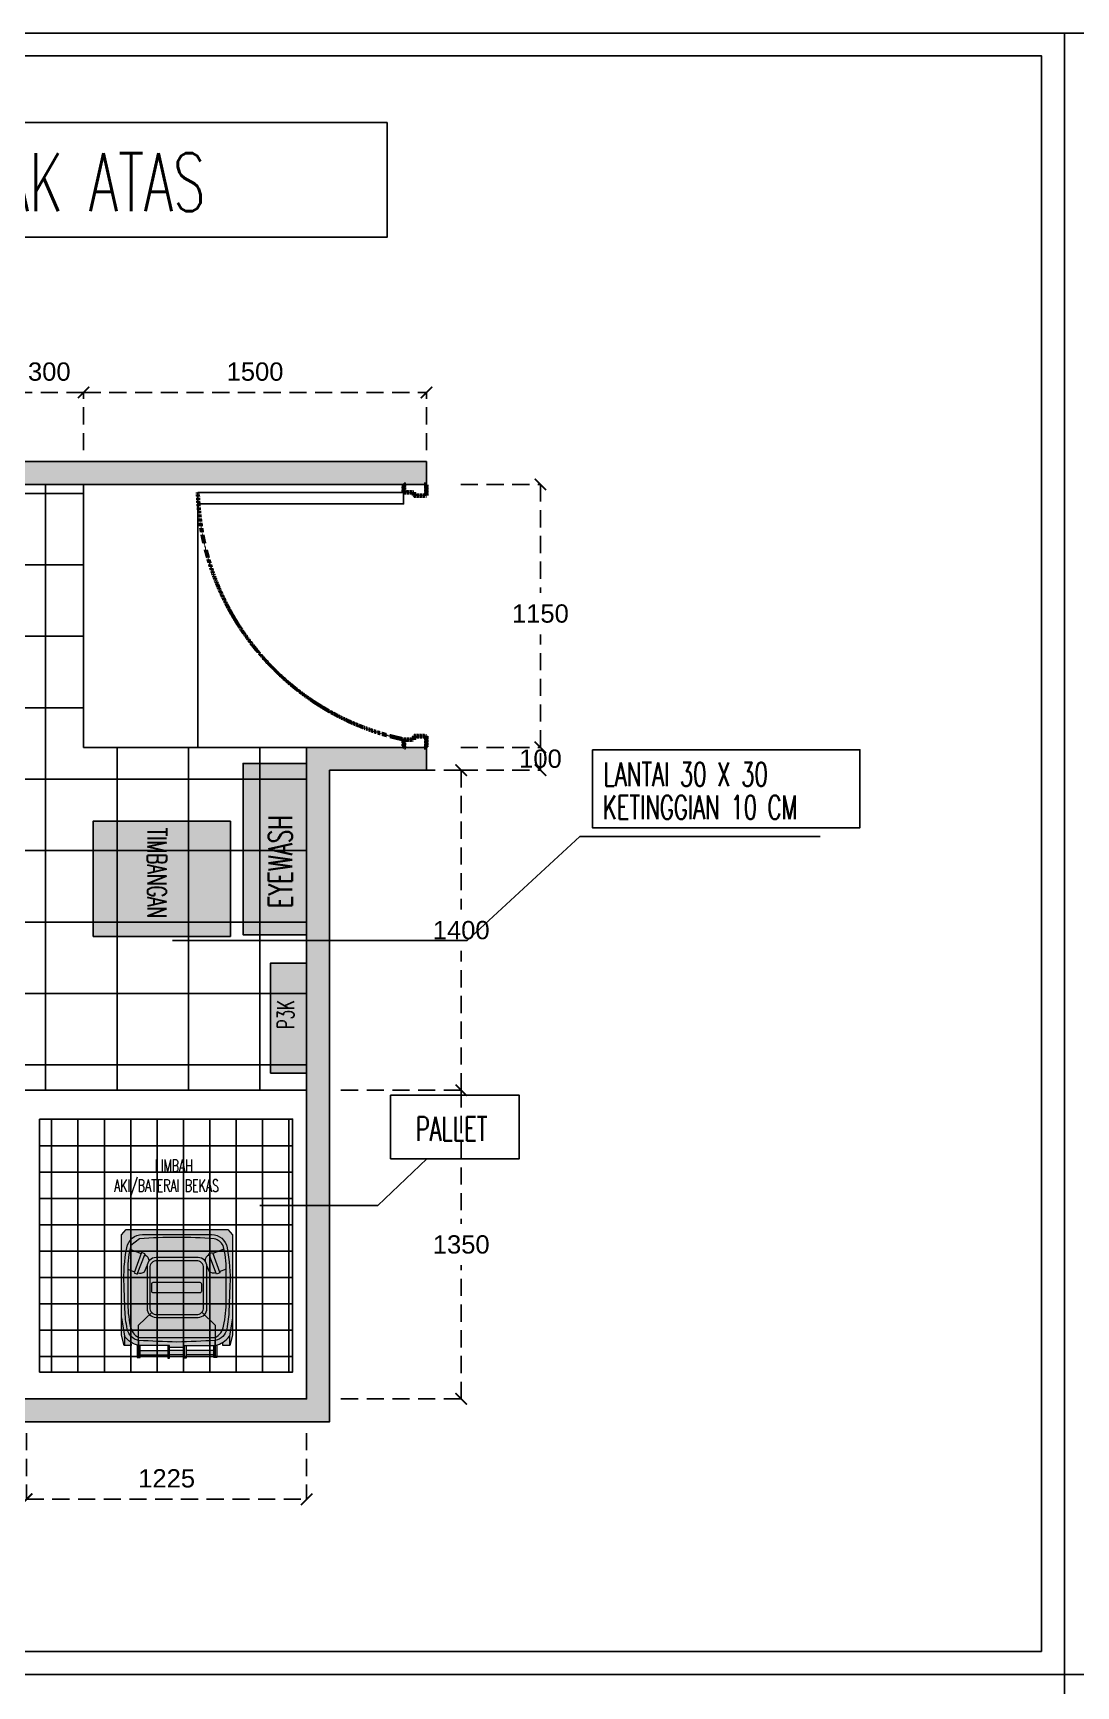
# Model space of a CAD drawing. Header units: inches. Extents: x -12025 to 97113, y -19657 to 37367.
# Drawn here: x 6249 to 10811, y 8274 to 15505 of the extents above; entities that cross this region are included whole.
import ezdxf
from ezdxf.enums import TextEntityAlignment as Align

# ---------------------------------------------------------------- set-up
doc = ezdxf.new("R2010")
doc.units = ezdxf.units.IN
doc.header["$MEASUREMENT"] = 0
doc.linetypes.add('( Hidden )', pattern=[0.375, 0.25, -0.125])
doc.layers.add('001_Dark_1 10', color=7, linetype='Continuous', lineweight=0)
doc.layers.add('Notes', color=50, linetype='( Hidden )', lineweight=60)
doc.layers.add('dwgmodels.com_hatch', color=250, linetype='Continuous')
doc.layers.add('X-01004-OFC-B2$0$A-DOOR-2', color=2, linetype='Continuous')
doc.styles.add('dD-RS', font='romans.shx', dxfattribs={"width": 0.8})
doc.styles.get("Standard").update_dxf_attribs({"font": 'arial.ttf'})
doc.dimstyles.get("Standard").update_dxf_attribs({"dimtxt": 0.18, "dimasz": 0.18, "dimexe": 0.18, "dimexo": 0.0625, "dimgap": 0.09, "dimtad": 0, "dimtih": 1, "dimtoh": 1, "dimdec": 4, "dimzin": 0, "dimdsep": 46, "dimtxsty": 'Standard', "dimcen": 0.09, "dimadec": 0, "dimazin": 0, "dimtfac": 1, "dimtdec": 4, "dimtofl": 0, "dimtmove": 0, "dimatfit": 3, "dimfxl": 1, "dimtolj": 1, "dimtzin": 0, "dimarcsym": 0})
pattern_1 = [(0, (-18471.62, 15215.598), (0, 26.67), []), (90, (-18471.62, 15215.598), (-40, 26.67), [26.67, -26.67])]

# ---------------------------------------------------------------- blocks, each defined once
blk = doc.blocks.new('DOOR-E')
at = {"color": 2, "elevation": 0}
for points in [[(1179226.5, 1580346.5), (1179226.5, 1580352.5, -0.414214), (1179230.5, 1580356.5), (1179272.5, 1580356.5, -0.414214), (1179276.5, 1580352.5), (1179276.5, 1580304.6, -0.414214), (1179272.5, 1580300.6), (1179263.5, 1580300.6, 0.414214), (1179261.5, 1580298.6), (1179261.5, 1580260.5, -0.414214), (1179257.5, 1580256.5), (1179230.5, 1580256.5, -0.414214), (1179226.5, 1580260.5), (1179226.5, 1580266.5), (1179228.5, 1580266.5), (1179228.5, 1580260.5, 0.414214), (1179230.5, 1580258.5), (1179257.5, 1580258.5, 0.414214), (1179259.5, 1580260.5), (1179259.5, 1580298.6, -0.414214), (1179263.5, 1580302.6), (1179272.5, 1580302.6, 0.414214), (1179274.5, 1580304.6), (1179274.5, 1580352.5, 0.414214), (1179272.5, 1580354.5), (1179230.5, 1580354.5, 0.414214), (1179228.5, 1580352.5), (1179228.5, 1580346.5)], [(1180376.5, 1580346.5), (1180376.5, 1580352.5, 0.414214), (1180372.5, 1580356.5), (1180330.5, 1580356.5, 0.414214), (1180326.5, 1580352.5), (1180326.5, 1580304.6, 0.414214), (1180330.5, 1580300.6), (1180339.5, 1580300.6, -0.414214), (1180341.5, 1580298.6), (1180341.5, 1580260.5, 0.414214), (1180345.5, 1580256.5), (1180372.5, 1580256.5, 0.414214), (1180376.5, 1580260.5), (1180376.5, 1580266.5), (1180374.5, 1580266.5), (1180374.5, 1580260.5, -0.414214), (1180372.5, 1580258.5), (1180345.5, 1580258.5, -0.414214), (1180343.5, 1580260.5), (1180343.5, 1580298.6, 0.414214), (1180339.5, 1580302.6), (1180330.5, 1580302.6, -0.414214), (1180328.5, 1580304.6), (1180328.5, 1580352.5, -0.414214), (1180330.5, 1580354.5), (1180372.5, 1580354.5, -0.414214), (1180374.5, 1580352.5), (1180374.5, 1580346.5)]]:
    blk.add_lwpolyline(points, format="xyb", close=True, dxfattribs=at)
at = {"color": 8}
blk.add_arc((1179231.7, 1580490.2, 0), 1134.1, 271.50479, 348.10636, dxfattribs=at)
at = {"layer": 'X-01004-OFC-B2$0$A-DOOR-2', "elevation": 0, "flags": 128}
blk.add_lwpolyline([(1179261.5, 1580256.5), (1179311.5, 1580256.5), (1179311.5, 1579356.5), (1179261.5, 1579356.5), (1179261.5, 1580256.5)], close=True, dxfattribs=at)
blk = doc.blocks.new('_ArchTick')
at = {"color": 0, "linetype": 'ByBlock', "const_width": 0.15}
blk.add_lwpolyline([(-0.5, -0.5), (0.5, 0.5)], dxfattribs=at)
blk = doc.blocks.new('*D21')
at = {"color": 0, "linetype": '( Hidden )', "lineweight": -2, "ltscale": 300, "transparency": 16777216}
for p, q in [((7596.1, 10880), (8122.1, 10880)), ((8122.1, 10880), (8122.1, 10295.9)), ((8122.1, 9529.9), (8122.1, 10114.1)), ((7596.1, 9529.9), (8122.1, 9529.9))]:
    blk.add_line(p, q, dxfattribs=at)
at = {"layer": 'Defpoints', "color": 0, "linetype": '( Hidden )', "ltscale": 300, "transparency": 16777216}
for p in [(7446.1, 10880), (7446.1, 9529.9), (8122.1, 9529.9)]:
    blk.add_point(p, dxfattribs=at)
at = {"color": 0, "linetype": '( Hidden )', "lineweight": -2, "ltscale": 300, "transparency": 16777216, "xscale": 50, "yscale": 50, "zscale": 50}
for p, rotation in [((8122.1, 10880), 90), ((8122.1, 9529.9), 270)]:
    blk.add_blockref('_ArchTick', p, dxfattribs=dict(at, rotation=rotation))
at = {"color": 0, "linetype": '( Hidden )', "ltscale": 300, "transparency": 16777216, "insert": (8122.1, 10205), "char_height": 80, "attachment_point": 5}
blk.add_mtext('\\A1;1350', dxfattribs=at)
blk = doc.blocks.new('*D22')
at = {"color": 0, "linetype": '( Hidden )', "lineweight": -2, "ltscale": 300, "transparency": 16777216}
for p, q in [((8120.4, 13530), (8468.5, 13530)), ((8468.5, 13530), (8468.5, 13055.8)), ((8468.5, 12380), (8468.5, 12874.1)), ((8120.4, 12380), (8468.5, 12380))]:
    blk.add_line(p, q, dxfattribs=at)
at = {"layer": 'Defpoints', "color": 0, "linetype": '( Hidden )', "ltscale": 300, "transparency": 16777216}
for p in [(7970.4, 13530), (8468.5, 13530), (7970.4, 12380)]:
    blk.add_point(p, dxfattribs=at)
at = {"color": 0, "linetype": '( Hidden )', "lineweight": -2, "ltscale": 300, "transparency": 16777216, "xscale": 50, "yscale": 50, "zscale": 50}
for p, rotation in [((8468.5, 13530), 90), ((8468.5, 12380), 270)]:
    blk.add_blockref('_ArchTick', p, dxfattribs=dict(at, rotation=rotation))
at = {"color": 0, "linetype": '( Hidden )', "ltscale": 300, "transparency": 16777216, "insert": (8468.5, 12964.9), "char_height": 80, "attachment_point": 5}
blk.add_mtext('\\A1;1150', dxfattribs=at)
blk = doc.blocks.new('*D23')
at = {"color": 0, "linetype": '( Hidden )', "lineweight": -2, "ltscale": 300, "transparency": 16777216}
for p, q in [((6221.1, 9379.9), (6221.1, 9090.7)), ((7446.1, 9379.9), (7446.1, 9090.7)), ((6221.1, 9090.7), (7446.1, 9090.7))]:
    blk.add_line(p, q, dxfattribs=at)
at = {"layer": 'Defpoints', "color": 0, "linetype": '( Hidden )', "ltscale": 300, "transparency": 16777216}
for p in [(6221.1, 9529.9), (7446.1, 9529.9), (7446.1, 9090.7)]:
    blk.add_point(p, dxfattribs=at)
at = {"color": 0, "linetype": '( Hidden )', "lineweight": -2, "ltscale": 300, "transparency": 16777216, "xscale": 50, "yscale": 50, "zscale": 50, "rotation": 180}
blk.add_blockref('_ArchTick', (6221.1, 9090.7), dxfattribs=at)
at = {"color": 0, "linetype": '( Hidden )', "lineweight": -2, "ltscale": 300, "transparency": 16777216, "xscale": 50, "yscale": 50, "zscale": 50}
blk.add_blockref('_ArchTick', (7446.1, 9090.7), dxfattribs=at)
at = {"color": 0, "linetype": '( Hidden )', "ltscale": 300, "transparency": 16777216, "insert": (6833.6, 9181.6), "char_height": 80, "attachment_point": 5}
blk.add_mtext('\\A1;1225', dxfattribs=at)
blk = doc.blocks.new('*D28')
at = {"color": 0, "linetype": '( Hidden )', "lineweight": -2, "ltscale": 300, "transparency": 16777216}
for p, q in [((6170.4, 13680), (6170.4, 13932.4)), ((6470.4, 13932.4), (6170.4, 13932.4)), ((6470.4, 13680), (6470.4, 13932.4))]:
    blk.add_line(p, q, dxfattribs=at)
at = {"layer": 'Defpoints', "color": 0, "linetype": '( Hidden )', "ltscale": 300, "transparency": 16777216}
for p in [(6170.4, 13932.4), (6170.4, 13530), (6470.4, 13530)]:
    blk.add_point(p, dxfattribs=at)
at = {"color": 0, "linetype": '( Hidden )', "lineweight": -2, "ltscale": 300, "transparency": 16777216, "xscale": 50, "yscale": 50, "zscale": 50, "rotation": 180}
blk.add_blockref('_ArchTick', (6170.4, 13932.4), dxfattribs=at)
at = {"color": 0, "linetype": '( Hidden )', "lineweight": -2, "ltscale": 300, "transparency": 16777216, "xscale": 50, "yscale": 50, "zscale": 50}
blk.add_blockref('_ArchTick', (6470.4, 13932.4), dxfattribs=at)
at = {"color": 0, "linetype": '( Hidden )', "ltscale": 300, "transparency": 16777216, "insert": (6320.4, 14023.3), "char_height": 80, "attachment_point": 5}
blk.add_mtext('\\A1;300', dxfattribs=at)
blk = doc.blocks.new('*D24')
at = {"color": 0, "linetype": '( Hidden )', "lineweight": -2, "ltscale": 300, "transparency": 16777216}
for p, q in [((7596.1, 12280), (8122.1, 12280)), ((8122.1, 12280), (8122.1, 11670.9)), ((8122.1, 10880), (8122.1, 11489.2)), ((7596.1, 10880), (8122.1, 10880))]:
    blk.add_line(p, q, dxfattribs=at)
at = {"layer": 'Defpoints', "color": 0, "linetype": '( Hidden )', "ltscale": 300, "transparency": 16777216}
for p in [(7446.1, 12280), (8122.1, 12280), (7446.1, 10880)]:
    blk.add_point(p, dxfattribs=at)
at = {"color": 0, "linetype": '( Hidden )', "lineweight": -2, "ltscale": 300, "transparency": 16777216, "xscale": 50, "yscale": 50, "zscale": 50}
for p, rotation in [((8122.1, 12280), 90), ((8122.1, 10880), 270)]:
    blk.add_blockref('_ArchTick', p, dxfattribs=dict(at, rotation=rotation))
at = {"color": 0, "linetype": '( Hidden )', "ltscale": 300, "transparency": 16777216, "insert": (8122.1, 11580), "char_height": 80, "attachment_point": 5}
blk.add_mtext('\\A1;1400', dxfattribs=at)
blk = doc.blocks.new('*D29')
at = {"color": 0, "linetype": '( Hidden )', "lineweight": -2, "ltscale": 300, "transparency": 16777216}
for p, q in [((8120.4, 12380), (8468.8, 12380)), ((8468.8, 12280), (8468.8, 12380)), ((8120.4, 12280), (8468.8, 12280))]:
    blk.add_line(p, q, dxfattribs=at)
at = {"layer": 'Defpoints', "color": 0, "linetype": '( Hidden )', "ltscale": 300, "transparency": 16777216}
for p in [(7970.4, 12380), (8468.8, 12380), (7970.4, 12280)]:
    blk.add_point(p, dxfattribs=at)
at = {"color": 0, "linetype": '( Hidden )', "lineweight": -2, "ltscale": 300, "transparency": 16777216, "xscale": 50, "yscale": 50, "zscale": 50}
for p, rotation in [((8468.8, 12380), 90), ((8468.8, 12280), 270)]:
    blk.add_blockref('_ArchTick', p, dxfattribs=dict(at, rotation=rotation))
at = {"color": 0, "linetype": '( Hidden )', "ltscale": 300, "transparency": 16777216, "insert": (8468.8, 12330), "char_height": 80, "attachment_point": 5}
blk.add_mtext('\\A1;100', dxfattribs=at)
blk = doc.blocks.new('*D32')
at = {"color": 0, "linetype": '( Hidden )', "lineweight": -2, "ltscale": 300, "transparency": 16777216}
for p, q in [((6470.4, 13680), (6470.4, 13932.4)), ((6470.4, 13932.4), (7970.4, 13932.4)), ((7970.4, 13680), (7970.4, 13932.4))]:
    blk.add_line(p, q, dxfattribs=at)
at = {"layer": 'Defpoints', "color": 0, "linetype": '( Hidden )', "ltscale": 300, "transparency": 16777216}
for p in [(7970.4, 13932.4), (6470.4, 13530), (7970.4, 13530)]:
    blk.add_point(p, dxfattribs=at)
at = {"color": 0, "linetype": '( Hidden )', "lineweight": -2, "ltscale": 300, "transparency": 16777216, "xscale": 50, "yscale": 50, "zscale": 50, "rotation": 180}
blk.add_blockref('_ArchTick', (6470.4, 13932.4), dxfattribs=at)
at = {"color": 0, "linetype": '( Hidden )', "lineweight": -2, "ltscale": 300, "transparency": 16777216, "xscale": 50, "yscale": 50, "zscale": 50}
blk.add_blockref('_ArchTick', (7970.4, 13932.4), dxfattribs=at)
at = {"color": 0, "linetype": '( Hidden )', "ltscale": 300, "transparency": 16777216, "insert": (7220.4, 14023.3), "char_height": 80, "attachment_point": 5}
blk.add_mtext('\\A1;1500', dxfattribs=at)

msp = doc.modelspace()

# ---------------------------------------------------------------- hatches: boundary and pattern name
h = msp.add_hatch()
h.set_pattern_fill('AR-BRSTD', color=256, scale=10)
h.set_pattern_definition(pattern_1)
h.paths.add_polyline_path([(3196.1, 13630), (3196.1, 13530), (7970.4, 13530), (7970.4, 13530), (7970.4, 13630), (7964.2, 13630), (7826.1, 13630)])
h.paths.add_polyline_path([(3196.1, 12730), (3196.1, 11130), (3346.1, 11130), (3346.1, 9430), (7546.1, 9430), (7546.1, 12280), (7970.4, 12280), (7970.4, 12380), (7826.1, 12380), (7446.1, 12380), (7446.1, 9530), (3446.1, 9530), (3446.1, 11230), (3296.1, 11230), (3296.1, 12730)])
h = msp.add_hatch()
h.set_pattern_fill('AR-BRSTD', color=256, scale=10)
h.set_pattern_definition(pattern_1)
h.paths.add_polyline_path([(7947.1, 12380), (7947.1, 13530), (2996.1, 13530), (2996.1, 12730), (3296.1, 12730), (3296.1, 11230), (3446.1, 11230), (3446.1, 9530), (7446.1, 9530), (7446.1, 12380)])
h.paths.add_polyline_path([(7446.1, 12380), (7947.1, 12380), (7947.1, 13530), (2996.1, 13530), (2996.1, 12730), (3296.1, 12730), (3296.1, 11230), (3446.1, 11230), (3446.1, 9530), (7446.1, 9530)])
at = {"transparency": 33554687}
h = msp.add_hatch(dxfattribs=at)
h.set_pattern_fill('ANSI37', color=256, scale=2500, angle=45)
h.set_pattern_definition([(90, (-12758.55, 12553.18), (-312.5, 0), []), (180, (-12758.55, 12553.18), (-3e-14, -312.5), [])])
h.paths.add_polyline_path([(4721.1, 12380), (4721.1, 12380), (4671.1, 12380), (4671.1, 10880), (7446.1, 10880), (7446.1, 12380), (6470.4, 12380), (6470.4, 13530), (6170.4, 13530), (6170.4, 12380)])
at = {"true_color": 0x58ba48}
h = msp.add_hatch(color=85, dxfattribs=at)
h.dxf.hatch_style = 1
h.paths.add_polyline_path([(7446.1, 12310), (7168.2, 12310), (7168.2, 11559.9), (7446.1, 11559.9)])
at = {"true_color": 0x000000}
h = msp.add_hatch(color=18, dxfattribs=at)
h.dxf.hatch_style = 1
h.paths.add_polyline_path([(7112.8, 11552.7), (7112.8, 12057.6), (7012.8, 12057.6), (6512.8, 12057.6), (6512.8, 11552.7)])
h = msp.add_hatch(color=18, dxfattribs=at)
h.dxf.hatch_style = 1
h.paths.add_polyline_path([(7112.8, 11973.3), (6876.4, 11973.3, -0.381513), (6872.9, 11637), (7112.8, 11637)])
at = {"true_color": 0x939598}
h = msp.add_hatch(color=252, dxfattribs=at)
h.dxf.hatch_style = 1
h.paths.add_polyline_path([(7020.1, 11668.6), (7074.5, 11668.6), (7074.5, 11940.6), (7020.1, 11940.6)])
at = {"true_color": 0xffffff}
h = msp.add_hatch(color=7, dxfattribs=at)
h.dxf.hatch_style = 1
h.paths.add_polyline_path([(7288.1, 10955), (7446.1, 10955), (7446.1, 11435.9), (7288.1, 11435.9)])
at = {"true_color": 0x939598}
h = msp.add_hatch(dxfattribs=at)
h.set_pattern_fill('ANSI37', color=252, scale=922.470377, angle=45)
h.set_pattern_definition([(90, (-3009.44, 12367.04), (-115.3088, 0), []), (180, (-3009.44, 12367.04), (-7e-15, -115.3088), [])])
h.paths.add_polyline_path([(6277.7, 10753.8), (6277.7, 9646.8), (7384.7, 9646.8), (7384.7, 10753.8)])
at = {"layer": 'dwgmodels.com_hatch', "true_color": 0x136734}
h = msp.add_hatch(color=116, dxfattribs=at)
h.dxf.hatch_style = 1
h.paths.add_polyline_path([(7121.3, 9807.9), (7110.2, 9763), (7079.7, 9763), (7079.8, 9777.9, -0.065352), (7053.4, 9765.9), (7053, 9711.1), (7046.4, 9711.1), (7039.8, 9711.1), (7039.8, 9722.1), (6919.4, 9722.1), (6919.4, 9708.2), (6911.2, 9708.2), (6911.2, 9722.1), (6878.8, 9722.1), (6846.4, 9722.1), (6846.4, 9708.2), (6838.2, 9708.2), (6838.2, 9722.1), (6717.7, 9722.1), (6717.7, 9711.1), (6711.1, 9711.1), (6704.5, 9711.1), (6704.2, 9765.9, -0.065352), (6677.7, 9777.9), (6677.8, 9763), (6647.4, 9763), (6636.3, 9807.9), (6636, 10247.4), (6656.3, 10270.7), (6878.8, 10270.7), (7101.2, 10270.7), (7121.6, 10247.4)])
h.paths.add_polyline_path([(6717.7, 9764), (6717.7, 9741.7), (6838.2, 9741.7), (6838.2, 9764)], flags=16)
h.paths.add_polyline_path([(6846.4, 9753.9), (6846.4, 9741.7), (6878.8, 9741.7), (6911.2, 9741.7), (6911.2, 9753.9), (6878.8, 9753.9)], flags=16)
h.paths.add_polyline_path([(6919.4, 9764), (6919.4, 9741.7), (7039.8, 9741.7), (7039.8, 9764)], flags=16)

# ---------------------------------------------------------------- linework, layer by layer
for p, q in [((7970.4, 13530), (7970.4, 13630)), ((6970.3, 13470), (6970.3, 12380)), ((7970.4, 12280), (7970.4, 12380)), ((7970.4, 12280), (7970.4, 12380))]:
    msp.add_line(p, q)
at = {"color": 2}
msp.add_line((8148.3, 11534.8), (6858.8, 11534.8), dxfattribs=at)
for points in [[(10760.9, 8324), (1262, 8324), (1262, 15504.8), (10760.9, 15504.8)], [(20259.8, 8324), (10760.9, 8324), (10760.9, 15504.8), (20259.8, 15504.8)], [(10660.9, 8424), (1362, 8424), (1362, 15404.8), (10660.9, 15404.8)], [(7446.1, 12310), (7168.2, 12310), (7168.2, 11559.9), (7446.1, 11559.9)], [(7446.1, 11435.9), (7288.1, 11435.9), (7288.1, 10955), (7446.1, 10955)], [(10760.9, 1143.2), (1262, 1143.2), (1262, 8324), (10760.9, 8324)], [(20259.8, 1143.2), (10760.9, 1143.2), (10760.9, 8324), (20259.8, 8324)]]:
    msp.add_lwpolyline(points, close=True)
for points in [[(3196.1, 13630), (7826.1, 13630)], [(7970.4, 13630), (7826.1, 13630)], [(7970.4, 13630), (7964.2, 13630)], [(3196.1, 13530), (7826.1, 13530)], [(4721.1, 12380), (4671.1, 12380), (4671.1, 10880), (7446.1, 10880), (7446.1, 12380), (6470.4, 12380), (6470.4, 13530), (6170.4, 13530), (6170.4, 12380), (4721.1, 12380)], [(7446.1, 12380), (6470.4, 12380), (6470.4, 13530)], [(6946.1, 13530), (6646.1, 13530)], [(7971.1, 13530), (7826.1, 13530)], [(7966.2, 13530), (7970.4, 13530), (7970.4, 13530)], [(7971.1, 12380), (7446.1, 12380), (7446.1, 9530), (3446.1, 9530), (3446.1, 11230), (3296.1, 11230), (3296.1, 12730), (3196.1, 12730)], [(7971.1, 12280), (7546.1, 12280), (7546.1, 9430), (3346.1, 9430), (3346.1, 11130), (3196.1, 11130), (3196.1, 12630)], [(7826.1, 12380), (7971.1, 12380)], [(7826.1, 12280), (7970.4, 12280)], [(7012.8, 12057.6), (6512.8, 12057.6), (6512.8, 11552.7), (7112.8, 11552.7), (7112.8, 12057.6)], [(7012.8, 12057.6), (7112.8, 12057.6)], [(7241.5, 10376.1), (7757.6, 10376.1), (7971.3, 10580.2)]]:
    msp.add_lwpolyline(points)
for points in [[(8148.3, 11534.8), (8641.1, 11989.9), (9691.8, 11989.9)], [(7446.1, 11534.8), (7446.1, 11534.8)], [(7546.1, 11534.8), (7546.1, 11534.8)]]:
    msp.add_lwpolyline(points, dxfattribs=at)
at = {"color": 252, "true_color": 0x939598}
msp.add_lwpolyline([(6277.7, 10753.8), (7384.7, 10753.8), (7384.7, 9646.8), (6277.7, 9646.8), (6277.7, 10753.8), (6277.7, 10753.8)], dxfattribs=at)
at = {"layer": '001_Dark_1 10'}
for points in [[(6677.7, 9777.9), (6677.8, 9763), (6647.4, 9763), (6636.3, 9807.9), (6636, 10247.4), (6656.3, 10270.7), (6878.8, 10270.7), (7101.2, 10270.7), (7121.6, 10247.4), (7121.3, 9807.9), (7110.2, 9763), (7079.7, 9763), (7079.8, 9777.9)], [(6673.1, 10185.1), (6722.6, 10165.9)], [(6691.1, 10080.9), (6705.2, 10075.8), (6739.1, 10164), (6724, 10169.8), (6691.6, 10080.7)], [(7066.4, 10080.9), (7052.3, 10075.8), (7018.5, 10164), (7033.6, 10169.8), (7065.9, 10080.7)], [(7084.5, 10185.1), (7035, 10165.9)], [(6663.3, 10097.6), (6693.6, 10086.2)], [(7094.2, 10097.6), (7063.9, 10086.2)], [(6636.2, 9884.4), (6649, 9803.7), (6649, 9763)], [(7121.3, 9884.4), (7108.6, 9803.7), (7108.6, 9763)], [(6704.2, 9765.9), (6704.5, 9711.1), (6711.1, 9711.1), (6717.7, 9711.1), (6717.7, 9764)], [(7053.4, 9765.9), (7053, 9711.1), (7046.4, 9711.1), (7039.8, 9711.1), (7039.8, 9764)], [(6717.7, 9741.7), (6838.2, 9741.7)], [(6717.7, 9722.1), (6838.2, 9722.1)], [(6911.2, 9753.9), (6878.8, 9753.9), (6846.4, 9753.9)], [(6911.2, 9741.7), (6878.8, 9741.7), (6846.4, 9741.7)], [(6911.2, 9722.1), (6878.8, 9722.1), (6846.4, 9722.1)], [(7039.8, 9741.7), (6919.4, 9741.7)], [(7039.8, 9722.1), (6919.4, 9722.1)]]:
    msp.add_lwpolyline(points, dxfattribs=at)
for points in [[(6711.1, 9784.7, -0.297961), (6661.2, 9835.3, -0.042051), (6651.3, 9921.1, 0.003698), (6647.2, 10026.8, -0.060574), (6659.6, 10191.2, -0.367426), (6727.6, 10248.9), (6878.8, 10248.9), (7030, 10248.9, -0.367426), (7097.9, 10191.2, -0.060574), (7110.3, 10026.8, 0.003698), (7106.3, 9921.1, -0.042051), (7096.4, 9835.3, -0.297961), (7046.4, 9784.7)], [(6737.6, 10160.1), (6738, 10159.9, -0.32068), (6756.1, 10132.4)], [(7020, 10160.1), (7019.5, 10159.9, 0.32068), (7001.5, 10132.4)], [(6707.3, 10081.1, 0.269888), (6737, 10086.3), (6748.6, 10112.9)], [(7050.3, 10081.1, -0.269888), (7020.6, 10086.3), (7009, 10112.9)], [(6989, 9907.9), (7046.4, 9851.7), (7046.4, 9711.1), (7046.4, 9784.7, -0.002183), (6878.8, 9778.6, -0.002183), (6711.1, 9784.7), (6711.1, 9711.1), (6711.1, 9851.7), (6768.5, 9907.9)], [(6838.2, 9764), (6717.7, 9764), (6711.1, 9764, -0.169802), (6649, 9803.7)], [(6919.4, 9764), (7039.8, 9764), (7046.4, 9764, 0.169802), (7108.6, 9803.7)]]:
    msp.add_lwpolyline(points, format="xyb", dxfattribs=at)
for points in [[(6878.8, 9798), (7046.4, 9798, 0.218041), (7083.1, 9848.5, 0.049803), (7094.2, 9959.5), (7094.2, 10093.6, 0.075378), (7080.3, 10201.1, 0.243539), (7042.2, 10229.3, 0.021943), (6878.8, 10236.4, 0.021943), (6715.4, 10229.3), (6677.3, 10201.1, 0.075378), (6663.3, 10093.6), (6663.3, 9959.5, 0.049803), (6674.4, 9848.5, 0.218041), (6711.1, 9798)], [(6787.3, 9886.5), (6971.2, 9886.5, 0.414214), (7010.1, 9925.4), (7010.1, 10109.2, 0.414214), (6971.2, 10148.1), (6787.3, 10148.1, 0.414214), (6748.4, 10109.2), (6748.4, 9925.4, 0.414214)], [(6790.6, 9898.6), (6964.7, 9898.6, 0.414214), (6995.6, 9929.5), (6995.6, 10103.5, 0.414214), (6964.7, 10134.4), (6790.6, 10134.4, 0.414214), (6759.7, 10103.5), (6759.7, 9929.5, 0.414214)], [(6773.6, 9995.2), (6980.7, 9995.2, 0.414214), (6986.9, 10001.4), (6986.9, 10032.1, 0.414214), (6980.7, 10038.3), (6773.6, 10038.3, 0.414214), (6767.4, 10032.1), (6767.4, 10001.4, 0.414214)]]:
    msp.add_lwpolyline(points, format="xyb", close=True, dxfattribs=at)
for points in [[(6838.2, 9708.2), (6846.4, 9708.2), (6846.4, 9764), (6838.2, 9764)], [(6919.4, 9708.2), (6911.2, 9708.2), (6911.2, 9764), (6919.4, 9764)]]:
    msp.add_lwpolyline(points, close=True, dxfattribs=at)
at = {"layer": 'Defpoints'}
for points in [[(3999.7, 15113.4), (7798.1, 15113.4), (7798.1, 14611.8), (3999.7, 14611.8)], [(8695.7, 12369.6), (9866.2, 12369.6), (9866.2, 12028.4), (8695.7, 12028.4)], [(7813.1, 10858.3), (8376.3, 10858.3), (8376.3, 10580.2), (7813.1, 10580.2)]]:
    msp.add_lwpolyline(points, close=True, dxfattribs=at)

# ---------------------------------------------------------------- block references
at = {"layer": 'Notes', "color": 18, "lineweight": 15, "true_color": 0x000000, "rotation": 270}
msp.add_blockref('DOOR-E', (-1572386.2, 1192756.5, 0), dxfattribs=at)

# ---------------------------------------------------------------- texts
at = {"style": 'dD-RS', "width": 0.65}
for s, height, p in [('LAYOUT TPS TAMPAK ATAS', 253.757, (4119, 14852.5, 0)), ('LANTAI 30 X 30', 104.311, (8744.8, 12262.3, 0)), ('KETINGGIAN 10 CM', 104.311, (8741.7, 12117.5, 0)), ('PALLET', 104.31, (7923.2, 10711.1))]:
    msp.add_text(s, height=height, dxfattribs=at).set_placement(p, align=Align.MIDDLE_LEFT)
at = {"layer": 'Notes', "color": 4, "style": 'dD-RS', "width": 0.65}
for s, height, rotation, p in [('TIMBANGAN', 83.67, 270, (6791.1, 12028.2)), ('EYEWASH', 104.31, 90, (7330.9, 11676.1)), ('P3K', 73.2, 90, (7354.2, 11147.2))]:
    msp.add_text(s, height=height, rotation=rotation, dxfattribs=at).set_placement(p, align=Align.MIDDLE_LEFT)
for s, height, p in [('LIMBAH', 53.98, (6782.3, 10550)), ('AKI/BATERAI BEKAS', 53.975, (6603.5, 10462.8))]:
    msp.add_text(s, height=height, dxfattribs=at).set_placement(p, align=Align.MIDDLE_LEFT)

# ---------------------------------------------------------------- dimensions: what is measured, and where the dimension line sits
at = {"color": 1, "linetype": '( Hidden )', "ltscale": 300}
for base, p1, p2, picture, middle in [((6170.4, 13932.4), (6470.4, 13530), (6170.4, 13530), '*D28', (6320.4, 14023.3)), ((7970.4, 13932.4), (6470.4, 13530), (7970.4, 13530), '*D32', (7220.4, 14023.3)), ((7446.1, 9090.7), (6221.1, 9529.9), (7446.1, 9529.9), '*D23', (6833.6, 9181.6))]:
    dim = msp.add_linear_dim(base=base, p1=p1, p2=p2, dimstyle='Standard', override={"dimtxt": 80, "dimasz": 50, "dimexe": 0, "dimexo": 150, "dimgap": 50, "dimtad": 1, "dimdec": 0, "dimblk1": 'ArchTick', "dimblk2": 'ArchTick', "dimsah": 1}, dxfattribs=at)
    dim.commit()
    dim.dimension.update_dxf_attribs({"geometry": picture, "text_midpoint": middle})
for base, p1, p2, picture, middle in [((8468.5, 13530), (7970.4, 12380), (7970.4, 13530), '*D22', (8468.5, 12964.9)), ((8468.8, 12380), (7970.4, 12280), (7970.4, 12380), '*D29', (8468.8, 12330))]:
    dim = msp.add_linear_dim(base=base, p1=p1, p2=p2, angle=90, dimstyle='Standard', override={"dimtxt": 80, "dimasz": 50, "dimexe": 0, "dimexo": 150, "dimgap": 50, "dimtad": 1, "dimdec": 0, "dimblk1": 'ArchTick', "dimblk2": 'ArchTick', "dimsah": 1}, dxfattribs=at)
    dim.commit()
    dim.dimension.update_dxf_attribs({"geometry": picture, "text_midpoint": middle, "dimtype": 160})
for base, p2, picture, middle in [((8122.1, 12280), (7446.1, 12280), '*D24', (8122.1, 11580)), ((8122.1, 9529.9), (7446.1, 9529.9), '*D21', (8122.1, 10205))]:
    dim = msp.add_linear_dim(base=base, p1=(7446.1, 10880), p2=p2, angle=90, dimstyle='Standard', override={"dimtxt": 80, "dimasz": 50, "dimexe": 0, "dimexo": 150, "dimgap": 50, "dimtad": 1, "dimdec": 0, "dimblk1": 'ArchTick', "dimblk2": 'ArchTick', "dimsah": 1}, dxfattribs=at)
    dim.commit()
    dim.dimension.update_dxf_attribs({"geometry": picture, "text_midpoint": middle})

doc.saveas('drawing.dxf')
